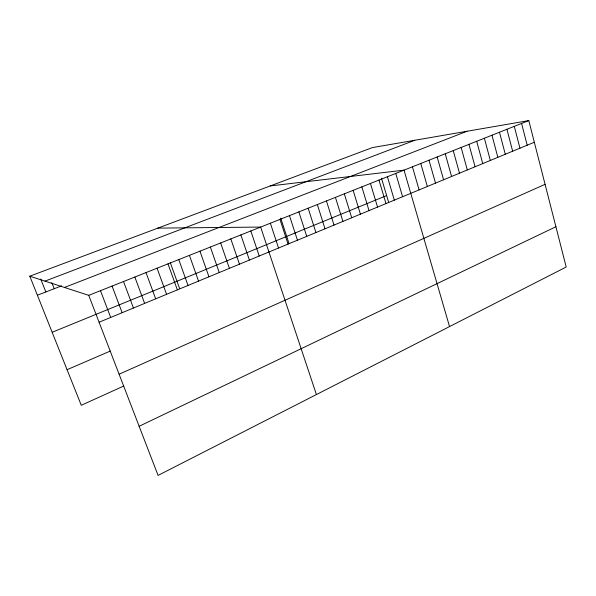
<?xml version="1.0" encoding="UTF-8"?>
<svg xmlns="http://www.w3.org/2000/svg" width="596" height="596" viewBox="0 0 596 596"><rect width="100%" height="100%" fill="white"/><g stroke="black" fill="none" stroke-linecap="round" stroke-linejoin="round"><path stroke-width="0.89" d="M139.144 426.274L555.912 226.741M123.774 386.022L81.265 405.287L29.8 276.194L372.373 147.592L528.794 120.593L566.2 267.023L158.059 475.407L88.737 295.34L29.8 276.194M119.103 374.214L545.072 184.328M67.08 369.691L110.312 351.044M99.092 322.235L534.329 142.25M52.165 332.277L386.64 195.577M88.737 295.34L528.794 120.593M64.457 287.451L467.041 131.254M37.392 295.236L61.693 285.834M44.961 281.118L414.771 140.276M270.197 185.952L404.013 170.143L449.54 326.593M157.858 228.119L260.646 227.076L316.409 394.559M40.714 279.025L45.84 291.965M51.852 282.713L54.221 288.725M100.478 290.684L110.685 317.437M112.078 286.08L122.135 312.699M123.528 281.528L133.452 308.02M134.845 277.036L144.627 303.401M146.027 272.595L155.668 298.834M157.068 268.207L166.582 294.327M170.277 262.613L179.567 288.419M167.983 263.872L177.362 289.865M178.77 259.595L188.016 285.462M189.424 255.364L198.542 281.103M199.958 251.177L208.95 276.797M210.366 247.042L219.239 272.543M220.654 242.959L229.408 268.342M230.823 238.921L239.465 264.184M240.881 234.928L249.404 260.072M250.819 230.98L259.223 256.012M270.361 223.217L278.548 248.018M280.723 218.151L288.926 243.228M279.971 219.403L288.047 244.092M289.47 215.633L297.441 240.203M298.864 211.9L306.739 236.366M308.162 208.205L315.925 232.567M317.348 204.562L325.014 228.804M326.444 200.949L334.006 225.087M335.436 197.38L342.901 221.407M344.332 193.842L351.707 217.771M353.13 190.347L360.409 214.165M361.839 186.891L369.028 210.604M370.451 183.471L377.551 207.08M381.47 178.197L388.57 202.051M378.974 180.089L385.985 203.594M387.407 176.736L394.328 200.144M395.751 173.421L402.591 196.725M412.432 166.798L419.1 189.9M420.769 163.49L427.347 186.488M429.008 160.22L435.505 183.114M437.166 156.979L443.58 179.776M445.242 153.768L451.574 176.468M453.228 150.602L459.486 173.198M461.133 147.458L467.316 169.957M468.963 144.351L475.064 166.753M476.711 141.274L482.738 163.58M484.377 138.227L490.329 160.443M491.968 135.218L497.846 157.337M499.478 132.23L505.289 154.26M506.92 129.28L512.657 151.213M514.281 126.352L519.95 148.195M521.575 123.454L527.177 145.208"/></g></svg>
